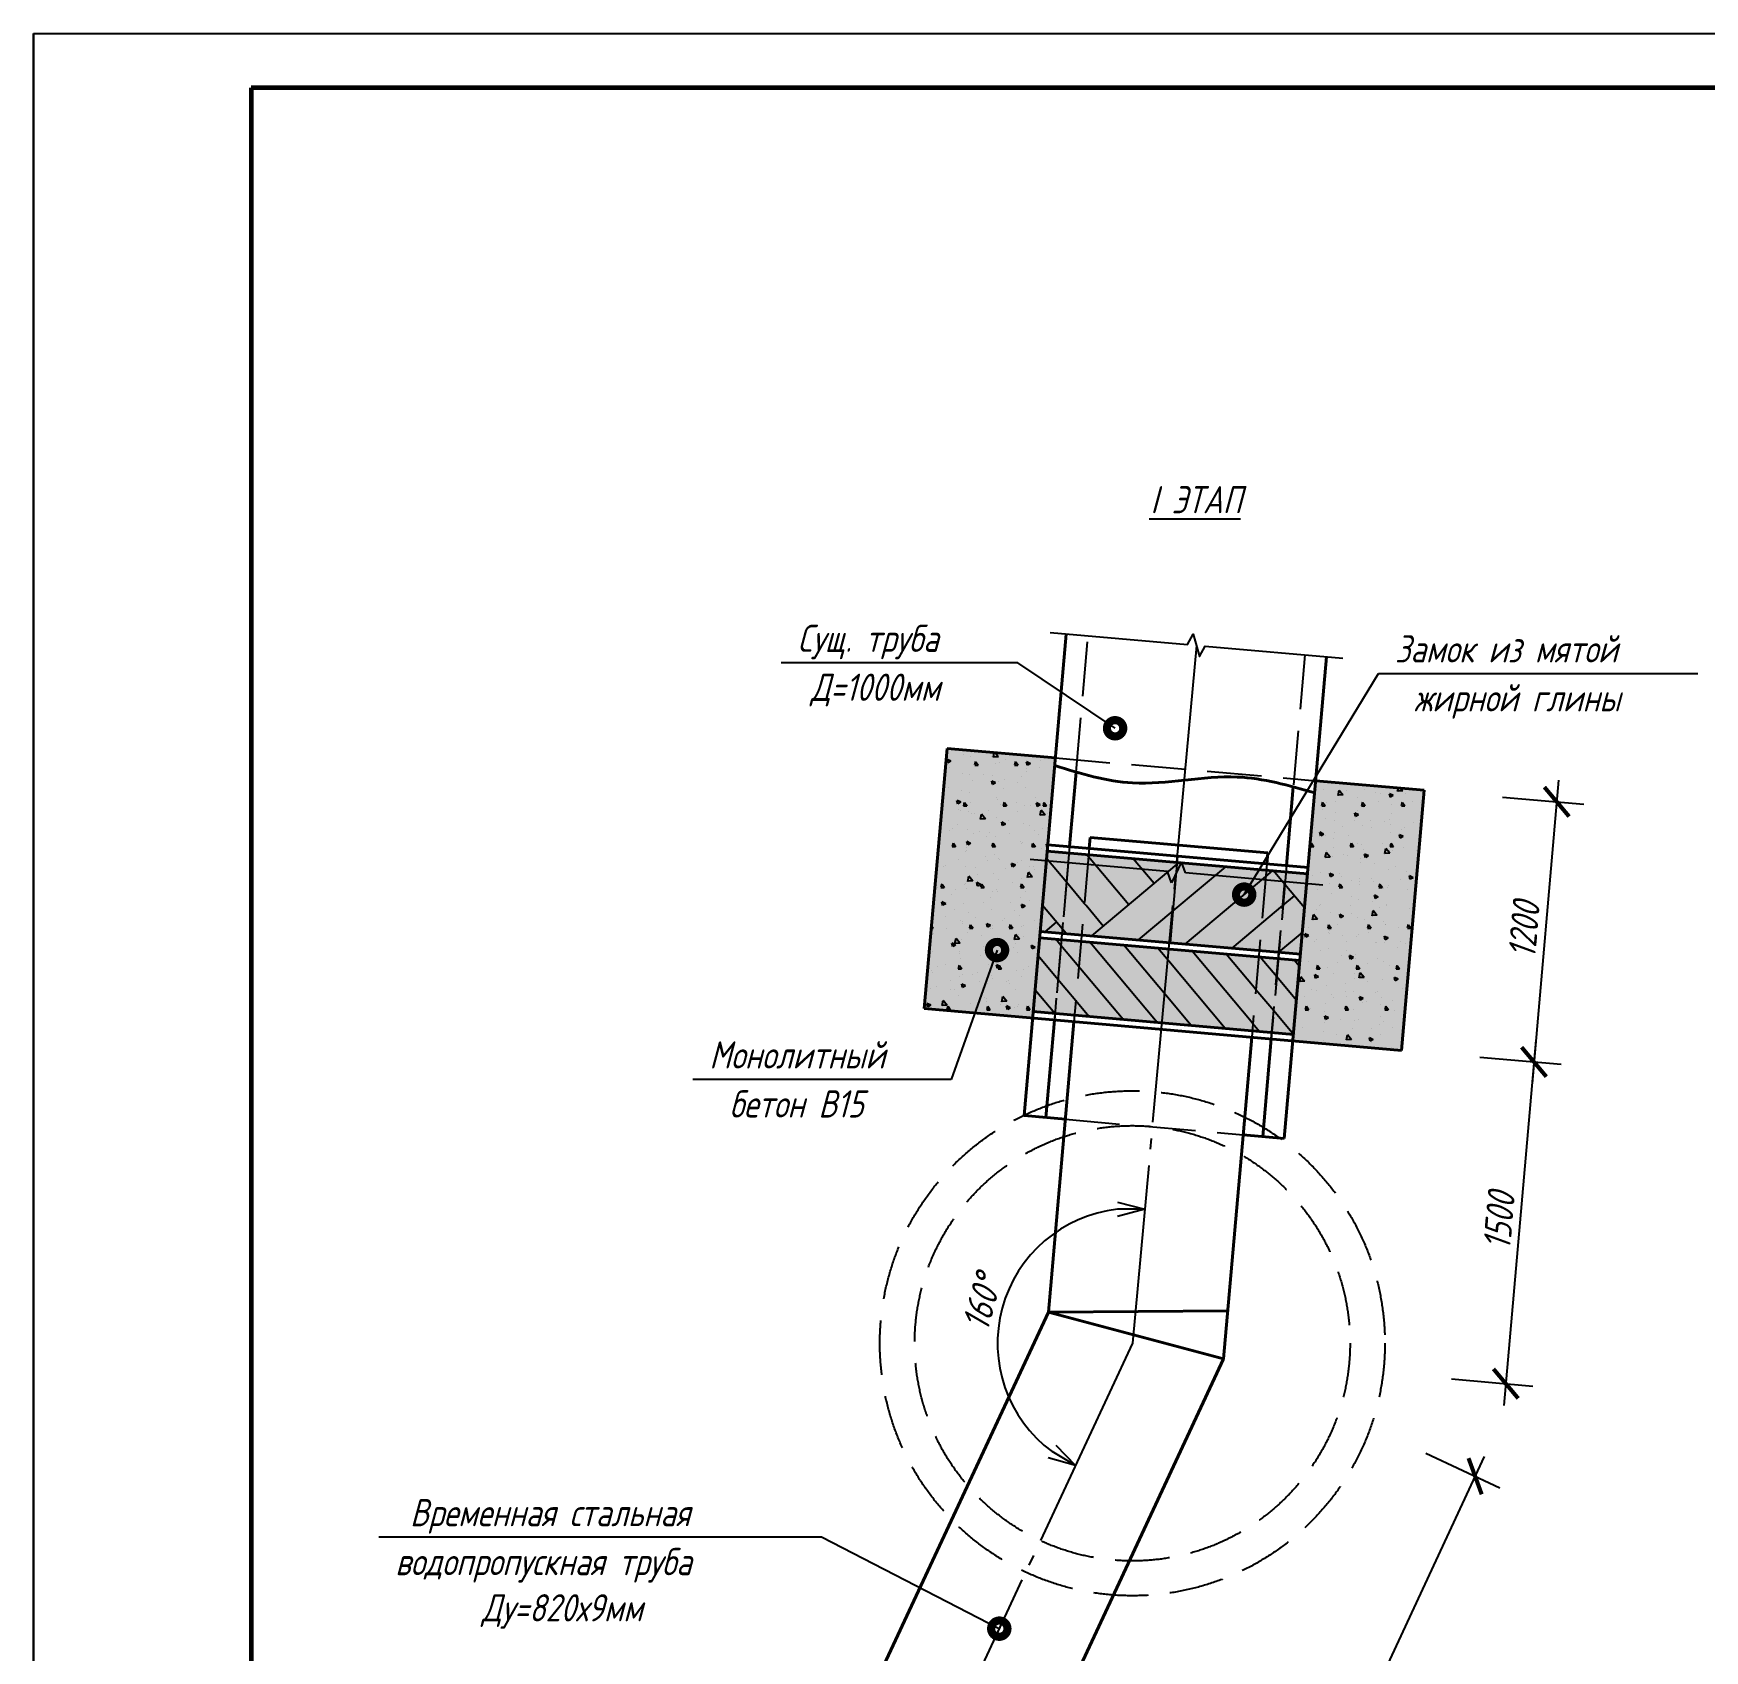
# Model space of a CAD drawing. Header units: millimetres. Extents: x 241890 to 271590, y -129581 to -108581.
# Drawn here: x 241890 to 249568, y -116011 to -108581 of the extents above; entities that cross this region are included whole.
import ezdxf

# ---------------------------------------------------------------- set-up
doc = ezdxf.new("R2010")
doc.units = ezdxf.units.MM
doc.linetypes.add('GOST2.303 4', pattern=[7, 5, -2, 0])
doc.linetypes.add('GOST2.303 5', pattern=[24, 20, -1.5, 1, -1.5])
doc.layers.get('0').update_dxf_attribs({"lineweight": 40})
for name, color, linetype in [('Заливка', 5, 'Continuous'), ('Линии', 7, 'Continuous'), ('Надписи', 7, 'Continuous'), ('СПДС_Надписи', 7, 'Continuous'), ('Штриховка', 7, 'Continuous')]:
    doc.layers.add(name, color=color, linetype=linetype)
doc.styles.add('GOST 2.304', font='CS_Gost2304.shx', dxfattribs={"oblique": 15})

# ---------------------------------------------------------------- blocks, each defined once
blk = doc.blocks.new('_Open30')
at = {"color": 0, "linetype": 'ByBlock', "lineweight": -2}
for p, q in [((-1, 0.268), (0, 0)), ((0, 0), (-1, -0.268)), ((0, 0), (-1, 0))]:
    blk.add_line(p, q, dxfattribs=at)
blk = doc.blocks.new('_ArchTick')
at = {"color": 0, "linetype": 'ByBlock', "const_width": 0.15}
blk.add_lwpolyline([(-0.5, -0.5), (0.5, 0.5)], dxfattribs=at)

msp = doc.modelspace()

# ---------------------------------------------------------------- hatches: boundary and pattern name
at = {"layer": 'Заливка', "ltscale": 50}
h = msp.add_hatch(color=254, dxfattribs=at)
h.paths.add_polyline_path([(245983.1, -113061.7), (246087.7, -111866.3), (246585.8, -111909.8), (246481.2, -113105.3)])
h.paths.add_polyline_path([(247676.6, -113209.9), (247781.2, -112014.4), (248279.3, -112058), (248174.7, -113253.4)])
h = msp.add_hatch(color=26, dxfattribs=at)
h.paths.add_polyline_path([(246483.8, -113075.4), (246513.5, -112736.7), (246613.1, -112745.4), (246583.4, -113084.1)])
h.paths.add_polyline_path([(246583.4, -113084.1), (246613.1, -112745.4), (246702.7, -112753.2), (246673.1, -113091.9)])
h.paths.add_polyline_path([(246673.1, -113091.9), (246702.7, -112753.2), (246711.7, -112754), (246682.1, -113092.7)])
h.paths.add_polyline_path([(246682.1, -113092.7), (246711.7, -112754), (247111.2, -112789), (247081.5, -113127.7)])
h.paths.add_polyline_path([(247081.5, -113127.7), (247111.2, -112789), (247510.6, -112823.9), (247481, -113162.6)])
h.paths.add_polyline_path([(247481, -113162.6), (247510.6, -112823.9), (247519.6, -112824.7), (247490, -113163.4)])
h.paths.add_polyline_path([(247490, -113163.4), (247519.6, -112824.7), (247609.3, -112832.5), (247579.6, -113171.3)])
h.paths.add_polyline_path([(247579.6, -113171.3), (247609.3, -112832.5), (247708.9, -112841.3), (247679.3, -113180)])
at = {"layer": 'Линии', "ltscale": 50}
h = msp.add_hatch(color=41, dxfattribs=at)
h.paths.add_polyline_path([(246548.3, -112338.2), (246516.1, -112706.8), (246615.7, -112715.5), (246647.9, -112346.9)])
h.paths.add_polyline_path([(246647.9, -112346.9), (246615.7, -112715.5), (246705.3, -112723.3), (246737.6, -112354.8)])
h.paths.add_polyline_path([(246737.6, -112354.8), (246705.3, -112723.3), (246714.3, -112724.1), (246746.6, -112355.5)])
h.paths.add_polyline_path([(246746.6, -112355.5), (246714.3, -112724.1), (247113.8, -112759.1), (247146, -112390.5)])
h.paths.add_polyline_path([(247146, -112390.5), (247113.8, -112759.1), (247513.3, -112794), (247545.5, -112425.4)])
h.paths.add_polyline_path([(247545.5, -112425.4), (247513.3, -112794), (247522.2, -112794.8), (247554.5, -112426.2)])
h.paths.add_polyline_path([(247554.5, -112426.2), (247522.2, -112794.8), (247611.9, -112802.7), (247644.1, -112434.1)])
h.paths.add_polyline_path([(247644.1, -112434.1), (247611.9, -112802.7), (247711.5, -112811.4), (247743.8, -112442.8)])

# ---------------------------------------------------------------- linework, layer by layer
at = {"ltscale": 50}
for p, q in [((246442, -113553.5), (246635.6, -111340.6)), ((247637.1, -113658), (247831, -111445.2)), ((246087.7, -111866.3), (245983.1, -113061.7)), ((246650.6, -112317), (246680.5, -111974.7)), ((247678.4, -112042.7), (247646.7, -112404.2)), ((246744.6, -112275.1), (246740.2, -112324.9)), ((247561.4, -112346.5), (247557.1, -112396.3)), ((245983.1, -113061.7), (248174.7, -113253.4)), ((246541.6, -113562.2), (246580.8, -113114)), ((246670.5, -113121.8), (246553.8, -114455.9)), ((247487.4, -113193.3), (247358, -114671.4)), ((247577, -113201.1), (247537.8, -113649.3)), ((246446.3, -113503.7), (246446.3, -113503.7)), ((246631.3, -113570), (246441.7, -113553.4)), ((246441.7, -113553.4), (246441.7, -113553.4)), ((246631.3, -113570), (246441.7, -113553.4)), ((246441.7, -113553.4), (246441.7, -113553.4)), ((246508.5, -113565.2), (246508.5, -113565.2)), ((246509.5, -113553.4), (246509.5, -113553.4)), ((247641.8, -113608.3), (247641.8, -113608.3)), ((247637.1, -113658), (247448.2, -113641.5)), ((247637.1, -113658), (247448.2, -113641.5)), ((247637.1, -113658), (247637.1, -113658)), ((247637.1, -113658), (247637.1, -113658)), ((245192.8, -117374.5), (246553.8, -114455.9)), ((246553.8, -114455.9), (247377.3, -114450.9)), ((246553.8, -114455.9), (247358, -114671.4)), ((245936, -117721), (247358, -114671.4))]:
    msp.add_line(p, q, dxfattribs=at)
for p, q in [((246087.7, -111866.3), (245983.1, -113061.7)), ((246087.7, -111866.3), (246585.8, -111909.8)), ((247781.2, -112014.4), (248279.3, -112058)), ((248279.3, -112058), (248174.7, -113253.4))]:
    msp.add_line(p, q)
at = {"ltscale": 40}
for p, q in [((246550.9, -112308.3), (247746.4, -112412.9)), ((246744.6, -112275.1), (247561.4, -112346.5)), ((246548.3, -112338.2), (247743.8, -112442.8)), ((246513.5, -112736.7), (247708.9, -112841.3)), ((246516.1, -112706.8), (247711.5, -112811.4)), ((246483.8, -113075.4), (247679.3, -113180))]:
    msp.add_line(p, q, dxfattribs=at)
at = {"ltscale": 50}
msp.add_spline([(246583, -111945.3), (246940.1, -112024.8), (247420.8, -111997.5), (247776.7, -112070.2)], degree=3, dxfattribs=at)
at = {"layer": 'Линии', "linetype": 'GOST2.303 4', "ltscale": 50}
for p, q in [((246680.5, -111974.7), (246735.2, -111349.3)), ((247731.4, -111436.4), (247678.4, -112042.7)), ((246585.8, -111909.8), (247781.2, -112014.4)), ((246650.6, -112317), (246580.8, -113114)), ((246476.7, -113153.4), (246544.1, -112382.5)), ((246476.7, -113153.4), (246544.1, -112382.5)), ((246643.8, -112391.3), (246541.3, -113562.1)), ((246643.8, -112391.3), (246541.3, -113562.1)), ((246740.2, -112324.9), (246670.5, -113121.8)), ((247557.1, -112396.3), (247487.4, -113193.3)), ((247646.7, -112404.2), (247577, -113201.1)), ((247537.5, -113649.3), (247640, -112478.4)), ((247537.5, -113649.3), (247640, -112478.4)), ((247672.1, -113258), (247739.6, -112487.1)), ((247672.1, -113258), (247739.6, -112487.1)), ((246476.7, -113153.4), (246441.7, -113553.4)), ((246476.7, -113153.4), (246441.7, -113553.4)), ((246476.6, -113154.2), (246467.9, -113253.4)), ((246476.6, -113154.2), (246467.9, -113253.4)), ((247637.1, -113658), (247672.1, -113258)), ((247637.1, -113658), (247672.1, -113258)), ((246631.3, -113570), (247448.2, -113641.5)), ((247637.1, -113658), (247646.3, -113553.4))]:
    msp.add_line(p, q, dxfattribs=at)
at = {"layer": 'Линии', "linetype": 'GOST2.303 5', "ltscale": 50}
for p, q in [((247233.3, -111392.9), (246939, -114599.4)), ((246939, -114599.4), (244726.7, -119344.6))]:
    msp.add_line(p, q, dxfattribs=at)
at = {"layer": 'Линии', "ltscale": 50}
for p, q in [((247101, -112431.3), (246469.4, -112376)), ((247101, -112431.3), (246469.4, -112376)), ((247113.8, -112759.1), (247148.6, -112360.6)), ((247165.1, -112386.7), (247118.6, -112483)), ((247165.1, -112386.7), (247118.6, -112483)), ((247182.7, -112438.4), (247165.1, -112386.7)), ((247182.7, -112438.4), (247165.1, -112386.7)), ((247118.6, -112483), (247101, -112431.3)), ((247118.6, -112483), (247101, -112431.3)), ((247814.3, -112493.7), (247182.7, -112438.4)), ((247814.3, -112493.7), (247182.7, -112438.4))]:
    msp.add_line(p, q, dxfattribs=at)
at = {"layer": 'Линии', "linetype": 'Continuous', "ltscale": 50}
for p, q in [((246636.2, -112481.2), (246545.3, -112372.8)), ((246736.8, -112364), (246728.4, -112354)), ((246745, -112373.7), (246736.8, -112364)), ((246922.4, -112585.1), (246745, -112373.7)), ((247039.1, -112487.2), (246943.1, -112372.7)), ((247145.4, -112398), (247153.6, -112391.2)), ((246752.7, -112727.5), (247145.4, -112398)), ((247126.6, -112612.7), (247368.3, -112409.9)), ((247182.1, -112765.1), (247542.2, -112462.9)), ((247542.2, -112462.9), (247552, -112454.7)), ((247552, -112454.7), (247583, -112428.7)), ((247639.2, -112491), (247587.2, -112429.1)), ((246718, -112578.7), (246636.2, -112481.2)), ((247630.7, -112587.6), (247683.2, -112543.5)), ((247730.1, -112599.3), (247639.2, -112491)), ((246617.4, -112695.9), (246526.5, -112587.6)), ((246726.2, -112588.4), (246718, -112578.7)), ((246805.6, -112683.1), (246726.2, -112588.4)), ((246967.4, -112746.3), (247126.6, -112612.7)), ((247533.2, -112669.4), (247630.7, -112587.6)), ((246538, -112708.7), (246590.9, -112664.3)), ((246635.3, -112717.2), (246617.4, -112695.9)), ((247396.9, -112783.8), (247523.4, -112677.6)), ((247523.4, -112677.6), (247533.2, -112669.4)), ((247611.9, -112802.3), (247720.2, -112711.4)), ((247611.6, -112802.6), (247611.9, -112802.3))]:
    msp.add_line(p, q, dxfattribs=at)
at = {"layer": 'Линии', "ltscale": 50}
msp.add_lwpolyline([(246560.9, -111334), (247192.5, -111389.3), (247218.7, -111341.4), (247247.9, -111444.3), (247274.2, -111396.4), (247905.7, -111451.7)], dxfattribs=at)
at = {"layer": 'Линии', "linetype": 'GOST2.303 4', "ltscale": 50}
for radius in [1160, 1000]:
    msp.add_circle((246939, -114599.4), radius, dxfattribs=at)
at = {"layer": 'Надписи'}
for p, q in [((241890.4, -108580.7), (271590.4, -108580.7)), ((241890.4, -129580.7), (241890.4, -108580.7)), ((241890.4, -108580.7), (241890.4, -129580.7))]:
    msp.add_line(p, q, dxfattribs=at)
at = {"layer": 'Надписи', "lineweight": 60}
for p, q in [((271340.4, -108830.7), (242890.4, -108830.7)), ((242890.4, -108830.7), (242890.4, -129330.7))]:
    msp.add_line(p, q, dxfattribs=at)
at = {"layer": 'Надписи', "ltscale": 50}
for p, q in [((246412.3, -111472.5), (245325.7, -111472.5)), ((246859.6, -111773.5), (246412.3, -111472.5)), ((247452.6, -112537.8), (248070, -111521.2)), ((248070, -111521.2), (249537, -111521.2)), ((246317.3, -112792.6), (246106.3, -113387)), ((246106.3, -113387), (244920.5, -113387)), ((245511.1, -115490), (243477.6, -115490)), ((246327.7, -115910.7), (245511.1, -115490))]:
    msp.add_line(p, q, dxfattribs=at)
at = {"layer": 'Надписи', "ltscale": 50, "const_width": 75}
for points in [[(246878.4, -111773.5, 1), (246840.9, -111773.5, 1)], [(247471.4, -112537.8, 1), (247433.9, -112537.8, 1)], [(246336.1, -112792.6, 1), (246298.6, -112792.6, 1)], [(246346.4, -115910.7, 1), (246308.9, -115910.7, 1)]]:
    msp.add_lwpolyline(points, format="xyb", close=True, dxfattribs=at)
at = {"layer": 'СПДС_Надписи', "ltscale": 50}
for p, q in [((248897.4, -112011.7), (248775.3, -113406.4)), ((248639.6, -112089.5), (249013.2, -112122.2)), ((248792.8, -113207.1), (248646, -114884.5)), ((248535, -113285), (248908.6, -113317.6)), ((248535, -113285), (248908.6, -113317.6)), ((248405.7, -114763.1), (248779.3, -114795.8)), ((248555.8, -115119.6), (247049.3, -118350.5)), ((248287, -115104.6), (248626.9, -115263.1))]:
    msp.add_line(p, q, dxfattribs=at)
msp.add_arc((246939, -114599.4), 619.5, 96.33635, 233.42345, dxfattribs=at)
at = {"layer": 'Штриховка', "linetype": 'Continuous', "ltscale": 50}
for p, q in [((246091.6, -111931.9), (246087.8, -111916.2)), ((246105, -111924.6), (246087.9, -111916.3)), ((246104.8, -111924.4), (246091.5, -111931.8)), ((246162.7, -111895.5), (246162.7, -111895.5)), ((246197, -111901.1), (246197, -111901.1)), ((246197.1, -111882), (246197.1, -111882)), ((246199.8, -111884.7), (246199.8, -111884.7)), ((246216, -111942), (246220.3, -111926.4)), ((246231, -111944.7), (246220.1, -111929.1)), ((246291.8, -111903), (246291.8, -111903)), ((246300.4, -111906.2), (246304.8, -111885.2)), ((246323.6, -111904), (246300.8, -111905.5)), ((246323.1, -111905), (246307.4, -111885.5)), ((246308.1, -111933.7), (246308.1, -111933.7)), ((246326.8, -111931.5), (246326.8, -111931.5)), ((246335.4, -111890.8), (246335.4, -111890.8)), ((246354.4, -111916.8), (246354.4, -111916.8)), ((246398.9, -111942), (246403.2, -111926.4)), ((246413.9, -111944.7), (246403, -111929.1)), ((246457, -111943.5), (246453.2, -111927.8)), ((246470.4, -111936.2), (246453.3, -111927.8)), ((246518.9, -111921.7), (246518.9, -111921.7)), ((246096.9, -111952.6), (246096.9, -111952.6)), ((246159.7, -111982.3), (246159.7, -111982.3)), ((246192.7, -111985.6), (246192.7, -111985.6)), ((246230.2, -111944.5), (246215, -111944.5)), ((246254.9, -111987.6), (246254.9, -111987.6)), ((246295.2, -111988.4), (246295.2, -111988.4)), ((246349.6, -112008.6), (246349.6, -112008.6)), ((246413.1, -111944.5), (246397.9, -111944.5)), ((246430.8, -111994.5), (246430.8, -111994.5)), ((246453.2, -111958.9), (246453.2, -111958.9)), ((246453.4, -111972), (246453.4, -111972)), ((246470.3, -111935.9), (246456.9, -111943.3)), ((246512.4, -111951.9), (246512.4, -111951.9)), ((246566.4, -112000.6), (246566.4, -112000.6)), ((246582.8, -111944.5), (246580.8, -111944.5)), ((246581.7, -111942), (246583.6, -111935.5)), ((246092.1, -112044.3), (246092.1, -112044.3)), ((246154.8, -112058.2), (246154.8, -112058.2)), ((246188.5, -112070.1), (246188.5, -112070.1)), ((246203.7, -112013.8), (246203.7, -112013.8)), ((246297.1, -112032.2), (246293.3, -112016.4)), ((246310.4, -112024.8), (246293.3, -112016.5)), ((246310.3, -112024.6), (246297, -112032)), ((246322.5, -112016), (246322.5, -112016)), ((246349.1, -112052.1), (246349.1, -112052.1)), ((246412.2, -112022.5), (246412.2, -112022.5)), ((246448.9, -112043.4), (246448.9, -112043.4)), ((246570.2, -112057.5), (246570.2, -112057.5)), ((247786.5, -112055.6), (247786.5, -112055.6)), ((247815.3, -112055.1), (247815.3, -112055.1)), ((247877.7, -112026.2), (247877.7, -112026.2)), ((247883.9, -112082.1), (247888.8, -112058.3)), ((247907.1, -112079.9), (247884.2, -112081.4)), ((247906.6, -112080.9), (247888.7, -112058.7)), ((247922.1, -112061.7), (247922.1, -112061.7)), ((247934.2, -112033.9), (247934.2, -112033.9)), ((248004.1, -112053.5), (248004.1, -112053.5)), ((248057.7, -112067.8), (248057.7, -112067.8)), ((248079.6, -112072.1), (248079.6, -112072.1)), ((248137.5, -112082.6), (248120.4, -112074.2)), ((248124.1, -112089.9), (248120.4, -112074.2)), ((248137.4, -112082.3), (248124, -112089.7)), ((248132.5, -112082.7), (248132.5, -112082.7)), ((248157.6, -112063.9), (248161, -112047.6)), ((248180.8, -112061.6), (248158, -112063.1)), ((248180.3, -112062.7), (248168.8, -112048.3)), ((248193.3, -112073.9), (248193.3, -112073.9)), ((248230.7, -112054.4), (248230.7, -112054.4)), ((246137.1, -112120.8), (246133.3, -112105.1)), ((246150.5, -112113.5), (246133.4, -112105.1)), ((246150.4, -112113.2), (246137, -112120.6)), ((246141.3, -112145.2), (246141.3, -112145.2)), ((246150, -112149.9), (246150, -112149.9)), ((246178.5, -112131.8), (246163.2, -112131.8)), ((246164.2, -112129.3), (246168.5, -112113.7)), ((246179.3, -112131.9), (246168.4, -112116.3)), ((246184.2, -112154.6), (246184.2, -112154.6)), ((246197.6, -112115.9), (246197.6, -112115.9)), ((246212.6, -112163.8), (246212.6, -112163.8)), ((246276.9, -112151.3), (246276.9, -112151.3)), ((246312.7, -112093.2), (246312.7, -112093.2)), ((246318.2, -112100.5), (246318.2, -112100.5)), ((246333.2, -112122), (246333.2, -112122)), ((246361.4, -112131.8), (246346.1, -112131.8)), ((246347.1, -112129.3), (246351.4, -112113.7)), ((246362.2, -112131.9), (246351.2, -112116.3)), ((246407.4, -112114.2), (246407.4, -112114.2)), ((246412.4, -112157.4), (246412.4, -112157.4)), ((246444.6, -112127.9), (246444.6, -112127.9)), ((246468.8, -112128.1), (246468.8, -112128.1)), ((246470.1, -112128.1), (246470.1, -112128.1)), ((246494.4, -112090.3), (246494.4, -112090.3)), ((246502.5, -112132.4), (246498.7, -112116.6)), ((246515.9, -112125), (246498.8, -112116.7)), ((246515.8, -112124.8), (246502.4, -112132.2)), ((246515.4, -112173.4), (246520.3, -112149.6)), ((246538, -112172.2), (246520.1, -112149.9)), ((246544.2, -112131.8), (246529, -112131.8)), ((246530, -112129.3), (246534.3, -112113.7)), ((246545, -112131.9), (246534.1, -112116.3)), ((246548, -112163.5), (246548, -112163.5)), ((247824.4, -112131.8), (247809.2, -112131.8)), ((247810.1, -112129.3), (247814.5, -112113.6)), ((247810.5, -112146.8), (247810.5, -112146.8)), ((247825.2, -112131.9), (247814.3, -112116.3)), ((247829.8, -112114), (247829.8, -112114)), ((247873.1, -112160.7), (247873.1, -112160.7)), ((247873.4, -112110.7), (247873.4, -112110.7)), ((247964.2, -112178.6), (247960.4, -112162.8)), ((247977.6, -112171.2), (247960.4, -112162.9)), ((247973.2, -112090.1), (247973.2, -112090.1)), ((247975.2, -112152.2), (247975.2, -112152.2)), ((248007.3, -112131.8), (247992, -112131.8)), ((247993, -112129.3), (247997.3, -112113.6)), ((248008.1, -112131.9), (247997.2, -112116.3)), ((247999.8, -112138), (247999.8, -112138)), ((248067.9, -112111.1), (248067.9, -112111.1)), ((248130.6, -112125), (248130.6, -112125)), ((248190.2, -112131.8), (248174.9, -112131.8)), ((248175.9, -112129.3), (248180.2, -112113.6)), ((248191, -112131.9), (248180, -112116.3)), ((248224.9, -112110.4), (248224.9, -112110.4)), ((248262.2, -112113.2), (248262.2, -112113.2)), ((246113.1, -112234.5), (246113.1, -112234.5)), ((246135.5, -112216), (246135.5, -112216)), ((246179.9, -112239.1), (246179.9, -112239.1)), ((246201, -112165.7), (246201, -112165.7)), ((246241.7, -112191.6), (246246.6, -112167.9)), ((246264.8, -112189.4), (246242, -112190.9)), ((246264.3, -112190.5), (246246.4, -112168.2)), ((246313.9, -112185), (246313.9, -112185)), ((246356, -112213.7), (246338.8, -112205.3)), ((246342.6, -112221), (246338.8, -112205.3)), ((246355.8, -112213.5), (246342.5, -112220.8)), ((246346.3, -112204), (246346.3, -112204)), ((246370.6, -112198.8), (246370.6, -112198.8)), ((246440.3, -112212.4), (246440.3, -112212.4)), ((246465.3, -112219.8), (246465.3, -112219.8)), ((246491.6, -112242.2), (246491.6, -112242.2)), ((246538.5, -112171.2), (246515.7, -112172.7)), ((246527.9, -112233.7), (246527.9, -112233.7)), ((247768.2, -112218.5), (247768.2, -112218.5)), ((247773.6, -112231.5), (247773.6, -112231.5)), ((247824.5, -112189.2), (247824.5, -112189.2)), ((247869.1, -112195.2), (247869.1, -112195.2)), ((247903.8, -112224.6), (247903.8, -112224.6)), ((247960.1, -112195.3), (247960.1, -112195.3)), ((247977.4, -112171), (247964.1, -112178.4)), ((247995.5, -112222.5), (247995.5, -112222.5)), ((248031.1, -112195.7), (248031.1, -112195.7)), ((248039.3, -112230.8), (248039.3, -112230.8)), ((248095.7, -112201.4), (248095.7, -112201.4)), ((248120.5, -112190.5), (248120.5, -112190.5)), ((248125.8, -112216.7), (248125.8, -112216.7)), ((248128.2, -112167.2), (248128.2, -112167.2)), ((248174.9, -112236.9), (248174.9, -112236.9)), ((248188.4, -112230.6), (248188.4, -112230.6)), ((248231.2, -112207.5), (248231.2, -112207.5)), ((248257.9, -112197.7), (248257.9, -112197.7)), ((246101.1, -112242.8), (246101.1, -112242.8)), ((246112.5, -112316.5), (246116.8, -112300.9)), ((246127.5, -112319.2), (246116.6, -112303.6)), ((246182.6, -112309.7), (246178.8, -112293.9)), ((246196, -112302.4), (246178.9, -112294)), ((246195.9, -112302.1), (246182.5, -112309.5)), ((246207.8, -112255.5), (246207.8, -112255.5)), ((246236.7, -112248.9), (246236.7, -112248.9)), ((246270.4, -112269.4), (246270.4, -112269.4)), ((246280.8, -112254.2), (246280.8, -112254.2)), ((246295.3, -112316.5), (246299.7, -112300.9)), ((246310.4, -112319.2), (246299.5, -112303.6)), ((246309.6, -112269.5), (246309.6, -112269.5)), ((246372.3, -112255), (246372.3, -112255)), ((246426.2, -112292.4), (246426.2, -112292.4)), ((246428.4, -112304.4), (246428.4, -112304.4)), ((246436, -112296.9), (246436, -112296.9)), ((246478.2, -112316.5), (246482.5, -112300.9)), ((246493.3, -112319.2), (246482.4, -112303.6)), ((246507.9, -112261.1), (246507.9, -112261.1)), ((246548.1, -112321.2), (246544.3, -112305.5)), ((246550.9, -112308.8), (246544.3, -112305.6)), ((247758.4, -112316.5), (247762.7, -112300.9)), ((247761.6, -112316.1), (247761.6, -112316.1)), ((247773.4, -112319.2), (247762.5, -112303.6)), ((247817.6, -112259.9), (247800.5, -112251.5)), ((247804.2, -112267.2), (247800.5, -112251.5)), ((247817.5, -112259.7), (247804.1, -112267)), ((247827.1, -112265.9), (247827.1, -112265.9)), ((247864.8, -112279.7), (247864.8, -112279.7)), ((247868.3, -112252.5), (247868.3, -112252.5)), ((247930.9, -112266.3), (247930.9, -112266.3)), ((247941.3, -112316.5), (247945.6, -112300.9)), ((247956.3, -112319.2), (247945.4, -112303.6)), ((247972.4, -112304.1), (247972.4, -112304.1)), ((247991.2, -112307), (247991.2, -112307)), ((248088.9, -112301.4), (248088.9, -112301.4)), ((248123.9, -112251.7), (248123.9, -112251.7)), ((248124.1, -112316.5), (248128.5, -112300.9)), ((248139.2, -112319.2), (248128.3, -112303.6)), ((248169.7, -112278.8), (248165.9, -112263)), ((248183, -112271.4), (248165.9, -112263.1)), ((248182.9, -112271.2), (248169.6, -112278.6)), ((248253.7, -112282.2), (248253.7, -112282.2)), ((246042.9, -112378.9), (246042.9, -112378.9)), ((246126.7, -112319), (246111.5, -112319)), ((246139.1, -112376.4), (246139.1, -112376.4)), ((246170.9, -112340.2), (246170.9, -112340.2)), ((246175.6, -112323.6), (246175.6, -112323.6)), ((246176.4, -112334.3), (246176.4, -112334.3)), ((246265.6, -112361.2), (246265.6, -112361.2)), ((246274.7, -112382.5), (246274.7, -112382.5)), ((246309.6, -112319), (246294.4, -112319)), ((246305.3, -112354), (246305.3, -112354)), ((246321.8, -112372.5), (246321.8, -112372.5)), ((246328.3, -112375.1), (246328.3, -112375.1)), ((246401.5, -112402.6), (246384.3, -112394.2)), ((246388.1, -112409.9), (246384.3, -112394.2)), ((246410.2, -112388.6), (246410.2, -112388.6)), ((246431.7, -112381.4), (246431.7, -112381.4)), ((246492.5, -112319), (246477.2, -112319)), ((246523.1, -112325.4), (246523.1, -112325.4)), ((246549.9, -112320), (246548, -112321.1)), ((247772.6, -112319), (247757.4, -112319)), ((247825.2, -112367.5), (247830.1, -112343.8)), ((247848.3, -112365.3), (247825.5, -112366.8)), ((247847.8, -112366.4), (247829.9, -112344.1)), ((247831.4, -112337.1), (247831.4, -112337.1)), ((247860.6, -112364.2), (247860.6, -112364.2)), ((247863.6, -112322.2), (247863.6, -112322.2)), ((247906.9, -112354.4), (247906.9, -112354.4)), ((247926.1, -112358.1), (247926.1, -112358.1)), ((247955.5, -112319), (247940.3, -112319)), ((247986.9, -112391.5), (247986.9, -112391.5)), ((247988.8, -112372), (247988.8, -112372)), ((247999.2, -112328.3), (247999.2, -112328.3)), ((248009.7, -112367.4), (248005.9, -112351.7)), ((248023.1, -112360.1), (248006, -112351.8)), ((248022.9, -112359.9), (248009.6, -112367.3)), ((248052.3, -112392.6), (248052.3, -112392.6)), ((248098.9, -112349.3), (248103.8, -112325.5)), ((248122, -112347.1), (248099.2, -112348.6)), ((248121.5, -112348.1), (248103.6, -112325.8)), ((248117.8, -112342.4), (248117.8, -112342.4)), ((248119.6, -112336.2), (248119.6, -112336.2)), ((248138.4, -112319), (248123.2, -112319)), ((248134.7, -112334.5), (248134.7, -112334.5)), ((248183.6, -112322.4), (248183.6, -112322.4)), ((248246.2, -112336.2), (248246.2, -112336.2)), ((248249.4, -112366.7), (248249.4, -112366.7)), ((246038.6, -112463.4), (246038.6, -112463.4)), ((246070.8, -112410.8), (246070.8, -112410.8)), ((246082.8, -112405.7), (246082.8, -112405.7)), ((246171.3, -112408.1), (246171.3, -112408.1)), ((246182.9, -112477.1), (246187.8, -112453.3)), ((246205.6, -112475.9), (246187.6, -112453.6)), ((246218.3, -112411.8), (246218.3, -112411.8)), ((246228.8, -112445.8), (246228.8, -112445.8)), ((246301, -112438.5), (246301, -112438.5)), ((246323.5, -112466.8), (246323.5, -112466.8)), ((246353.9, -112417.9), (246353.9, -112417.9)), ((246401.3, -112402.3), (246388, -112409.7)), ((246427.4, -112465.9), (246427.4, -112465.9)), ((246456.6, -112458.8), (246461.5, -112435)), ((246479.7, -112456.6), (246456.9, -112458.1)), ((246479.3, -112457.6), (246461.4, -112435.4)), ((246467.1, -112410.8), (246467.1, -112410.8)), ((246486.2, -112410.1), (246486.2, -112410.1)), ((246489.5, -112424.1), (246489.5, -112424.1)), ((247766, -112449.7), (247766, -112449.7)), ((247802.6, -112434.5), (247802.6, -112434.5)), ((247863.1, -112448.8), (247846, -112440.4)), ((247849.8, -112456.1), (247846, -112440.4)), ((247863, -112448.5), (247849.7, -112455.9)), ((247856.3, -112448.7), (247856.3, -112448.7)), ((247889.2, -112442.7), (247889.2, -112442.7)), ((247901.6, -112455.8), (247901.6, -112455.8)), ((247984, -112463.7), (247984, -112463.7)), ((248037.1, -112462), (248037.1, -112462)), ((248115.3, -112420.7), (248115.3, -112420.7)), ((248146.7, -112407), (248146.7, -112407)), ((248172.7, -112468.1), (248172.7, -112468.1)), ((248197.6, -112430.8), (248197.6, -112430.8)), ((248215.2, -112467.6), (248211.4, -112451.9)), ((248228.5, -112460.3), (248211.4, -112452)), ((248228.4, -112460.1), (248215.1, -112467.5)), ((248241.4, -112428), (248241.4, -112428)), ((246034.3, -112547.9), (246034.3, -112547.9)), ((246042.6, -112503.3), (246042.6, -112503.3)), ((246075, -112506.3), (246059.7, -112506.3)), ((246060.7, -112503.8), (246065, -112488.2)), ((246075.8, -112506.4), (246064.8, -112490.8)), ((246066, -112502.5), (246066, -112502.5)), ((246108.2, -112536.4), (246108.2, -112536.4)), ((246128.6, -112516.4), (246128.6, -112516.4)), ((246167, -112492.6), (246167, -112492.6)), ((246173.7, -112486.2), (246173.7, -112486.2)), ((246178.2, -112509.4), (246178.2, -112509.4)), ((246206, -112474.9), (246183.2, -112476.4)), ((246228.2, -112498.6), (246224.4, -112482.8)), ((246241.5, -112491.2), (246224.4, -112482.9)), ((246241.4, -112491), (246228, -112498.4)), ((246257.8, -112506.3), (246242.6, -112506.3)), ((246243.6, -112503.8), (246247.9, -112488.2)), ((246258.6, -112506.4), (246247.7, -112490.8)), ((246296.8, -112523.1), (246296.8, -112523.1)), ((246313.8, -112515.5), (246313.8, -112515.5)), ((246319, -112524.4), (246319, -112524.4)), ((246386.1, -112480.7), (246386.1, -112480.7)), ((246440.7, -112506.3), (246425.5, -112506.3)), ((246426.5, -112503.8), (246430.8, -112488.2)), ((246441.5, -112506.4), (246430.6, -112490.8)), ((246449.3, -112521.6), (246449.3, -112521.6)), ((247789.1, -112513.3), (247789.1, -112513.3)), ((247845.2, -112485.2), (247845.2, -112485.2)), ((247852, -112533.2), (247852, -112533.2)), ((247903.8, -112506.3), (247888.5, -112506.3)), ((247889.5, -112503.8), (247893.8, -112488.2)), ((247904.6, -112506.4), (247893.6, -112490.8)), ((247947.1, -112548.3), (247947.1, -112548.3)), ((247947.9, -112472.7), (247947.9, -112472.7)), ((247980.8, -112491.3), (247980.8, -112491.3)), ((247982.7, -112476), (247982.7, -112476)), ((248046.6, -112477.6), (248046.6, -112477.6)), ((248055.2, -112556.3), (248051.4, -112540.6)), ((248068.6, -112549), (248051.5, -112540.6)), ((248068.5, -112548.7), (248055.1, -112556.1)), ((248086.6, -112506.3), (248071.4, -112506.3)), ((248072.4, -112503.8), (248076.7, -112488.2)), ((248087.4, -112506.4), (248076.5, -112490.8)), ((248093.3, -112510.9), (248093.3, -112510.9)), ((248111, -112505.2), (248111, -112505.2)), ((248116.4, -112497.4), (248116.4, -112497.4)), ((248204.6, -112512.6), (248204.6, -112512.6)), ((246029.1, -112587.1), (246029.1, -112587.1)), ((246081.6, -112579.9), (246064.4, -112571.5)), ((246068.2, -112587.2), (246064.4, -112571.5)), ((246081.4, -112579.7), (246068.1, -112587)), ((246123.8, -112608.1), (246123.8, -112608.1)), ((246162.7, -112577.1), (246162.7, -112577.1)), ((246186.5, -112622), (246186.5, -112622)), ((246253.5, -112574.7), (246253.5, -112574.7)), ((246286.6, -112551.4), (246286.6, -112551.4)), ((246292.5, -112607.6), (246292.5, -112607.6)), ((246381.3, -112572.4), (246381.3, -112572.4)), ((246398.9, -112612.9), (246398.9, -112612.9)), ((246423.1, -112550.4), (246423.1, -112550.4)), ((246433.6, -112598.8), (246429.8, -112583)), ((246447, -112591.4), (246429.9, -112583.1)), ((246446.8, -112591.2), (246433.5, -112598.6)), ((246443.9, -112586.3), (246443.9, -112586.3)), ((246464.4, -112562.7), (246464.4, -112562.7)), ((247784.3, -112605.1), (247784.3, -112605.1)), ((247799.8, -112586.4), (247799.8, -112586.4)), ((247805.1, -112582.8), (247805.1, -112582.8)), ((247847, -112618.9), (247847, -112618.9)), ((247847.7, -112617.7), (247847.7, -112617.7)), ((247940.6, -112588.9), (247940.6, -112588.9)), ((247945.1, -112624.6), (247945.1, -112624.6)), ((247978.4, -112560.6), (247978.4, -112560.6)), ((248040.1, -112634.7), (248045, -112610.9)), ((248041.8, -112569.3), (248041.8, -112569.3)), ((248062.8, -112633.5), (248044.9, -112611.3)), ((248076.2, -112595), (248076.2, -112595)), ((248104.4, -112583.2), (248104.4, -112583.2)), ((248106.7, -112589.7), (248106.7, -112589.7)), ((248211.8, -112601.1), (248211.8, -112601.1)), ((246023.2, -112693.6), (246015.3, -112693.6)), ((246024, -112693.7), (246016.3, -112682.7)), ((246024.2, -112666.2), (246024.2, -112666.2)), ((246030, -112632.4), (246030, -112632.4)), ((246080.6, -112636.9), (246080.6, -112636.9)), ((246086.9, -112692.8), (246086.9, -112692.8)), ((246149.1, -112654.8), (246149.1, -112654.8)), ((246158.4, -112661.6), (246158.4, -112661.6)), ((246159.8, -112672.4), (246159.8, -112672.4)), ((246206.1, -112693.6), (246190.8, -112693.6)), ((246191.8, -112691), (246196.1, -112675.4)), ((246206.9, -112693.7), (246196, -112678.1)), ((246216.1, -112643), (246216.1, -112643)), ((246273.7, -112687.4), (246269.9, -112671.7)), ((246287, -112680.1), (246269.9, -112671.8)), ((246286.9, -112679.9), (246273.6, -112687.3)), ((246288.2, -112692.1), (246288.2, -112692.1)), ((246294.5, -112693), (246294.5, -112693)), ((246295.4, -112678.5), (246295.4, -112678.5)), ((246344.4, -112657), (246344.4, -112657)), ((246351.7, -112649.1), (246351.7, -112649.1)), ((246389, -112693.6), (246373.7, -112693.6)), ((246374.7, -112691), (246379, -112675.4)), ((246389.8, -112693.7), (246378.8, -112678.1)), ((246418.9, -112634.9), (246418.9, -112634.9)), ((246431, -112684.6), (246431, -112684.6)), ((246439.1, -112678), (246439.1, -112678)), ((246487.3, -112655.3), (246487.3, -112655.3)), ((246501.8, -112691.9), (246501.8, -112691.9)), ((247734.3, -112636.6), (247734.3, -112636.6)), ((247747.4, -112689.7), (247747.4, -112689.7)), ((247766.4, -112653), (247771.3, -112629.2)), ((247789.5, -112650.7), (247766.7, -112652.3)), ((247789.1, -112651.8), (247771.1, -112629.5)), ((247852, -112693.6), (247836.8, -112693.6)), ((247837.8, -112691), (247842.1, -112675.4)), ((247852.8, -112693.7), (247841.9, -112678.1)), ((247843.4, -112702.2), (247843.4, -112702.2)), ((247879.7, -112674.8), (247879.7, -112674.8)), ((247895.3, -112645), (247891.5, -112629.2)), ((247908.6, -112637.6), (247891.5, -112629.3)), ((247908.5, -112637.4), (247895.2, -112644.8)), ((247974.1, -112645.1), (247974.1, -112645.1)), ((248004.9, -112654), (248004.9, -112654)), ((248034.9, -112693.6), (248019.6, -112693.6)), ((248020.6, -112691), (248024.9, -112675.4)), ((248035.7, -112693.7), (248024.8, -112678.1)), ((248063.2, -112632.5), (248040.4, -112634)), ((248090.5, -112662.8), (248090.5, -112662.8)), ((248099.6, -112675), (248099.6, -112675)), ((248102.4, -112674.2), (248102.4, -112674.2)), ((248162.3, -112688.8), (248162.3, -112688.8)), ((248217.8, -112693.6), (248202.5, -112693.6)), ((248203.5, -112691), (248207.8, -112675.4)), ((248218.6, -112693.7), (248207.6, -112678.1)), ((246025.8, -112716.9), (246025.8, -112716.9)), ((246113.7, -112776.1), (246109.9, -112760.4)), ((246127.1, -112768.8), (246110, -112760.4)), ((246126.9, -112768.5), (246113.6, -112775.9)), ((246119.7, -112770), (246119.7, -112770)), ((246124.1, -112762.5), (246129, -112738.7)), ((246147.2, -112760.3), (246124.4, -112761.8)), ((246146.8, -112761.3), (246128.9, -112739.1)), ((246154.1, -112746.1), (246154.1, -112746.1)), ((246181.7, -112713.8), (246181.7, -112713.8)), ((246244.3, -112727.6), (246244.3, -112727.6)), ((246255.2, -112776.1), (246255.2, -112776.1)), ((246283.9, -112776.6), (246283.9, -112776.6)), ((246397.8, -112744.3), (246402.7, -112720.5)), ((246420.9, -112742), (246398.1, -112743.5)), ((246402.3, -112762.7), (246402.3, -112762.7)), ((246420.5, -112743.1), (246402.6, -112720.8)), ((246414.6, -112719.4), (246414.6, -112719.4)), ((246439.8, -112731.3), (246439.8, -112731.3)), ((246479.1, -112787.6), (246475.3, -112771.9)), ((246492.5, -112780.3), (246475.4, -112772)), ((246610.8, -112771.6), (246586.9, -112743.1)), ((246692.6, -112869.1), (246610.8, -112771.6)), ((247052.5, -113125.1), (246743.5, -112756.8)), ((247092.7, -113000.1), (246900, -112770.5)), ((247735.3, -112733.6), (247731.5, -112717.9)), ((247748.7, -112726.3), (247731.6, -112718)), ((247748.6, -112726.1), (247735.2, -112733.5)), ((247775.3, -112754.9), (247775.3, -112754.9)), ((247786.7, -112745.7), (247786.7, -112745.7)), ((247842.2, -112710.7), (247842.2, -112710.7)), ((247843, -112716.4), (247843, -112716.4)), ((247904.8, -112724.6), (247904.8, -112724.6)), ((247922.3, -112751.8), (247922.3, -112751.8)), ((247969.8, -112729.6), (247969.8, -112729.6)), ((247978.6, -112722.5), (247978.6, -112722.5)), ((248025, -112713.1), (248025, -112713.1)), ((248057.9, -112757.9), (248057.9, -112757.9)), ((248062.8, -112759.6), (248062.8, -112759.6)), ((248100.7, -112745.2), (248096.9, -112729.4)), ((248114.1, -112737.9), (248097, -112729.5)), ((248098.1, -112758.7), (248098.1, -112758.7)), ((248114, -112737.6), (248100.6, -112745)), ((248114.2, -112728.6), (248114.2, -112728.6)), ((248170.4, -112751.3), (248170.4, -112751.3)), ((248193.4, -112764), (248193.4, -112764)), ((246021.5, -112801.4), (246021.5, -112801.4)), ((246144.8, -112798.4), (246144.8, -112798.4)), ((246146.4, -112806.7), (246146.4, -112806.7)), ((246149.8, -112830.6), (246149.8, -112830.6)), ((246239.5, -112819.4), (246239.5, -112819.4)), ((246291.7, -112844.9), (246291.7, -112844.9)), ((246302.1, -112833.3), (246302.1, -112833.3)), ((246390.8, -112782.2), (246390.8, -112782.2)), ((246410.3, -112803.9), (246410.3, -112803.9)), ((246492.4, -112780.1), (246479, -112787.5)), ((246497, -112783.7), (246497, -112783.7)), ((246597.1, -112928.1), (246506.2, -112819.8)), ((247106.4, -112843.6), (247056.6, -112784.2)), ((247365.6, -113152.5), (247106.4, -112843.6)), ((247484.6, -113121.4), (247213.1, -112797.9)), ((247498.3, -112964.9), (247369.7, -112811.6)), ((247602, -112915.6), (247526.2, -112825.3)), ((247706.6, -112867.4), (247682.8, -112839)), ((247746.5, -112843.3), (247746.5, -112843.3)), ((247805.3, -112795.3), (247805.3, -112795.3)), ((247839.1, -112786.7), (247839.1, -112786.7)), ((247882.1, -112849.4), (247882.1, -112849.4)), ((247900, -112816.3), (247900, -112816.3)), ((247920.6, -112793.2), (247920.6, -112793.2)), ((247940.8, -112833.8), (247937, -112818.1)), ((247954.2, -112826.5), (247937, -112818.2)), ((247954, -112826.3), (247940.7, -112833.7)), ((247962.6, -112830.2), (247962.6, -112830.2)), ((247965.5, -112814.1), (247965.5, -112814.1)), ((248017.7, -112855.5), (248017.7, -112855.5)), ((248066, -112831.4), (248066, -112831.4)), ((248093.8, -112843.2), (248093.8, -112843.2)), ((248157.5, -112780.6), (248157.5, -112780.6)), ((246017.2, -112885.9), (246017.2, -112885.9)), ((246022, -112897.5), (246022, -112897.5)), ((246044.7, -112869), (246044.7, -112869)), ((246080.9, -112856.9), (246080.9, -112856.9)), ((246101.3, -112932.9), (246101.3, -112932.9)), ((246154.3, -112880.8), (246139.1, -112880.8)), ((246140.1, -112878.3), (246144.4, -112862.7)), ((246155.1, -112881), (246144.2, -112865.4)), ((246145.5, -112915.1), (246145.5, -112915.1)), ((246157.6, -112903.6), (246157.6, -112903.6)), ((246202.6, -112904), (246202.6, -112904)), ((246226.2, -112895.2), (246226.2, -112895.2)), ((246279.6, -112861.1), (246279.6, -112861.1)), ((246293.2, -112909.7), (246293.2, -112909.7)), ((246297.3, -112925), (246297.3, -112925)), ((246332.5, -112869), (246315.4, -112860.6)), ((246319.2, -112876.3), (246315.4, -112860.6)), ((246332.4, -112868.7), (246319.1, -112876.1)), ((246337.2, -112880.8), (246322, -112880.8)), ((246323, -112878.3), (246327.3, -112862.7)), ((246338, -112881), (246327.1, -112865.4)), ((246406, -112888.4), (246406, -112888.4)), ((246428.8, -112915.8), (246428.8, -112915.8)), ((246437.1, -112883.1), (246437.1, -112883.1)), ((246460.1, -112868.3), (246460.1, -112868.3)), ((246678.9, -113025.6), (246597.1, -112928.1)), ((246700.8, -112878.8), (246692.6, -112869.1)), ((246896, -113111.4), (246700.8, -112878.8)), ((247692.9, -113023.9), (247602, -112915.6)), ((247707.6, -112938.4), (247712.5, -112914.6)), ((247730.3, -112937.2), (247712.4, -112915)), ((247772.5, -112906.8), (247772.5, -112906.8)), ((247780.8, -112922.5), (247777, -112906.8)), ((247794.2, -112915.2), (247777.1, -112906.8)), ((247794.1, -112914.9), (247780.7, -112922.3)), ((247800.2, -112880.8), (247785, -112880.8)), ((247786, -112878.3), (247790.3, -112862.7)), ((247801, -112881), (247790.1, -112865.4)), ((247834.8, -112871.2), (247834.8, -112871.2)), ((247863.1, -112900.9), (247863.1, -112900.9)), ((247957.8, -112921.9), (247957.8, -112921.9)), ((247961.2, -112898.6), (247961.2, -112898.6)), ((247983.1, -112880.8), (247967.9, -112880.8)), ((247968.9, -112878.3), (247973.2, -112862.7)), ((247983.9, -112881), (247973, -112865.4)), ((247981.3, -112920.1), (247986.2, -112896.4)), ((248004.4, -112917.9), (247981.6, -112919.4)), ((248004, -112919), (247986.1, -112896.7)), ((248089.6, -112927.7), (248089.6, -112927.7)), ((248120.6, -112865.2), (248120.6, -112865.2)), ((248146.3, -112934.1), (248142.5, -112918.3)), ((248159.6, -112926.7), (248142.5, -112918.4)), ((248159.5, -112926.5), (248146.2, -112933.9)), ((248166, -112880.8), (248150.8, -112880.8)), ((248151.8, -112878.3), (248156.1, -112862.7)), ((248153.3, -112861.6), (248153.3, -112861.6)), ((248166.8, -112881), (248155.9, -112865.4)), ((246012.9, -112970.4), (246012.9, -112970.4)), ((246039.9, -112960.7), (246039.9, -112960.7)), ((246102.5, -112974.6), (246102.5, -112974.6)), ((246121.9, -112975.3), (246121.9, -112975.3)), ((246141.2, -112999.6), (246141.2, -112999.6)), ((246159.2, -112965), (246155.4, -112949.2)), ((246172.6, -112957.6), (246155.5, -112949.3)), ((246172.5, -112957.4), (246159.1, -112964.8)), ((246236.9, -112939), (246236.9, -112939)), ((246260.5, -113009.6), (246260.5, -113009.6)), ((246275.3, -112945.6), (246275.3, -112945.6)), ((246339, -113029.7), (246343.9, -113005.9)), ((246361.7, -113028.5), (246343.8, -113006.2)), ((246360, -112938.9), (246360, -112938.9)), ((246371.6, -112933.4), (246371.6, -112933.4)), ((246372.4, -112945.1), (246372.4, -112945.1)), ((246401.7, -112972.9), (246401.7, -112972.9)), ((246582.9, -113084), (246492.5, -112976.3)), ((247209.1, -113138.8), (247092.7, -113000.1)), ((247506.5, -112974.6), (247498.3, -112964.9)), ((247588.3, -113072.1), (247506.5, -112974.6)), ((247696.5, -113009.7), (247696.5, -113009.7)), ((247700.4, -112957.6), (247700.4, -112957.6)), ((247707, -112957.1), (247707, -112957.1)), ((247730.7, -112936.2), (247707.9, -112937.7)), ((247728.2, -113006.2), (247728.2, -113006.2)), ((247763, -112971.5), (247763, -112971.5)), ((247784.5, -112976.9), (247784.5, -112976.9)), ((247830.5, -112955.7), (247830.5, -112955.7)), ((247852.4, -112995.3), (247852.4, -112995.3)), ((247917.9, -112945.1), (247917.9, -112945.1)), ((247920.1, -112983), (247920.1, -112983)), ((247920.9, -113006.5), (247920.9, -113006.5)), ((247956.9, -112983.1), (247956.9, -112983.1)), ((247999.7, -113015.4), (247982.5, -113007)), ((247986.3, -113022.7), (247982.5, -113007)), ((248020.5, -112935.8), (248020.5, -112935.8)), ((248055.7, -112989.1), (248055.7, -112989.1)), ((248063.2, -112983.3), (248063.2, -112983.3)), ((248178.4, -112970.8), (248178.4, -112970.8)), ((248191.2, -112995.2), (248191.2, -112995.2)), ((245999.3, -113053.6), (245995.5, -113037.9)), ((246012.6, -113046.3), (245995.5, -113038)), ((246012.5, -113046.1), (245999.2, -113053.5)), ((246003, -113045.3), (246003, -113045.3)), ((246008.6, -113054.9), (246008.6, -113054.9)), ((246061.1, -113030.5), (246061.1, -113030.5)), ((246065.3, -113047.9), (246070.2, -113024.2)), ((246088.5, -113045.7), (246065.6, -113047.2)), ((246088, -113046.8), (246070.1, -113024.5)), ((246102.6, -113068.1), (246087.3, -113068.1)), ((246088.3, -113065.6), (246092.6, -113050)), ((246103.4, -113068.2), (246092.4, -113052.6)), ((246097.7, -113066.4), (246097.7, -113066.4)), ((246196.7, -113036.6), (246196.7, -113036.6)), ((246267.2, -113013.5), (246267.2, -113013.5)), ((246285.4, -113068.1), (246270.2, -113068.1)), ((246271, -113030.1), (246271, -113030.1)), ((246271.2, -113065.6), (246275.5, -113050)), ((246286.2, -113068.2), (246275.3, -113052.6)), ((246332.3, -113042.7), (246332.3, -113042.7)), ((246362.2, -113027.5), (246339.4, -113029)), ((246355.2, -113030.6), (246355.2, -113030.6)), ((246364.7, -113065.2), (246360.9, -113049.4)), ((246378.1, -113057.9), (246360.9, -113049.5)), ((246377.9, -113057.6), (246364.6, -113065)), ((246397.4, -113057.4), (246397.4, -113057.4)), ((246412.6, -113051.7), (246412.6, -113051.7)), ((246417.8, -113044.5), (246417.8, -113044.5)), ((246468.3, -113068.1), (246453.1, -113068.1)), ((246454.1, -113065.6), (246458.4, -113049.9)), ((246469.1, -113068.2), (246458.2, -113052.6)), ((246467.9, -113048.8), (246467.9, -113048.8)), ((246687.1, -113035.4), (246678.9, -113025.6)), ((246739.4, -113097.7), (246687.1, -113035.4)), ((247678.8, -113179.9), (247588.3, -113072.1)), ((247748.5, -113068.1), (247733.2, -113068.1)), ((247734.2, -113065.5), (247738.5, -113049.9)), ((247749.3, -113068.2), (247738.4, -113052.6)), ((247748, -113075.4), (247748, -113075.4)), ((247758.2, -113063.3), (247758.2, -113063.3)), ((247820.8, -113077.1), (247820.8, -113077.1)), ((247826.2, -113040.2), (247826.2, -113040.2)), ((247863.8, -113012.3), (247863.8, -113012.3)), ((247931.4, -113068.1), (247916.1, -113068.1)), ((247917.1, -113065.5), (247921.4, -113049.9)), ((247932.2, -113068.2), (247921.2, -113052.6)), ((247952.6, -113067.6), (247952.6, -113067.6)), ((247999.5, -113015.2), (247986.2, -113022.5)), ((247997.7, -113033.6), (247997.7, -113033.6)), ((247999.3, -113018.4), (247999.3, -113018.4)), ((248015.7, -113027.5), (248015.7, -113027.5)), ((248078.3, -113041.4), (248078.3, -113041.4)), ((248085.3, -113012.2), (248085.3, -113012.2)), ((248114.2, -113068.1), (248099, -113068.1)), ((248100, -113065.5), (248104.3, -113049.9)), ((248115, -113068.2), (248104.1, -113052.6)), ((248134.9, -113024.5), (248134.9, -113024.5)), ((248143.1, -113071.8), (248143.1, -113071.8)), ((247492.8, -113131.2), (247484.6, -113121.4)), ((247522.2, -113166.2), (247492.8, -113131.2)), ((247688, -113103.8), (247688, -113103.8)), ((247692.2, -113094.2), (247692.2, -113094.2)), ((247721.3, -113147.9), (247721.3, -113147.9)), ((247821.9, -113124.7), (247821.9, -113124.7)), ((247826.4, -113111.4), (247822.6, -113095.6)), ((247839.7, -113104.1), (247822.6, -113095.7)), ((247823.6, -113109.9), (247823.6, -113109.9)), ((247839.6, -113103.8), (247826.3, -113111.2)), ((247893.3, -113113.7), (247893.3, -113113.7)), ((247948.3, -113152.1), (247948.3, -113152.1)), ((247959.2, -113116), (247959.2, -113116)), ((247978.8, -113112.2), (247978.8, -113112.2)), ((248038.7, -113151.9), (248038.7, -113151.9)), ((248073.5, -113133.2), (248073.5, -113133.2)), ((248081, -113096.7), (248081, -113096.7)), ((248094.7, -113122.1), (248094.7, -113122.1)), ((248136.1, -113147.1), (248136.1, -113147.1)), ((247679.6, -113192.5), (247678.1, -113193.3)), ((247679.8, -113192.7), (247678.2, -113192)), ((247687.9, -113178.7), (247687.9, -113178.7)), ((247816, -113168.9), (247816, -113168.9)), ((247817.6, -113209.2), (247817.6, -113209.2)), ((247878.7, -113182.8), (247878.7, -113182.8)), ((247922.5, -113205.6), (247927.4, -113181.8)), ((247945.7, -113203.4), (247922.9, -113204.9)), ((247945.2, -113204.4), (247927.3, -113182.1)), ((248031.8, -113211.6), (248028, -113195.9)), ((248045.2, -113204.3), (248028.1, -113195.9)), ((248045, -113204), (248031.7, -113211.4)), ((248036.6, -113217.8), (248036.6, -113217.8)), ((248051.1, -113242.6), (248052.5, -113237.2)), ((248054.5, -113242.9), (248052.4, -113239.9)), ((248076.7, -113181.3), (248076.7, -113181.3)), ((248131.3, -113238.8), (248131.3, -113238.8))]:
    msp.add_line(p, q, dxfattribs=at)

# ---------------------------------------------------------------- block references
at = {"layer": 'СПДС_Надписи', "ltscale": 50, "xscale": 125, "yscale": 125, "zscale": 125}
for name, p, rotation in [('_ArchTick', (248888.6, -112111.3), 84.99999999998714), ('_ArchTick', (248784, -113306.7), 84.99999999998269), ('_ArchTick', (248784, -113306.7), 264.9999999999871), ('_Open30', (246995.6, -113982.5), 0.5462674033028971), ('_ArchTick', (248654.7, -114784.9), 264.9999999999827), ('_Open30', (246677.2, -115160.9), 329.2135264310367), ('_ArchTick', (248513.6, -115210.3), 64.99999999998602)]:
    msp.add_blockref(name, p, dxfattribs=dict(at, rotation=rotation))

# ---------------------------------------------------------------- texts
at = {"layer": 'Надписи', "style": 'GOST 2.304', "oblique": 15}
msp.add_text('%%UI ЭТАП', height=125, dxfattribs=at).set_placement((247022.4, -110785.6))
at = {"layer": 'Надписи', "ltscale": 50, "style": 'GOST 2.304', "oblique": 15}
for s, p in [('Сущ. труба', (245400.7, -111422.5)), ('Замок из мятой', (248145, -111471.2)), ('Д=1000мм', (245460.9, -111647.5)), ('жирной глины', (248232.9, -111696.2)), ('Монолитный', (244995.5, -113337)), ('бетон В15', (245087.7, -113562)), ('Временная стальная', (243620.6, -115440)), ('водопропускная труба', (243552.6, -115665)), ('Ду=820х9мм', (243950.1, -115877.3))]:
    msp.add_text(s, height=125, dxfattribs=at).set_placement(p)

# ---------------------------------------------------------------- next in the draw order: texts
at = {"layer": 'СПДС_Надписи', "ltscale": 50, "char_height": 125, "attachment_point": 5, "style": 'GOST 2.304', "bg_fill": 3, "box_fill_scale": 1.1, "bg_fill_color": 256, "bg_fill_true_color": 13158600, "bg_fill_transparency": 0}
for s, insert, rotation in [('\\A1;1200', (248738.1, -112700.4), 85), ('\\A1;1500', (248623.4, -114037.4), 85), ('\\A1;160°', (246247, -114412.4), 74.8799)]:
    msp.add_mtext(s, dxfattribs=dict(at, insert=insert, rotation=rotation))

doc.saveas('drawing.dxf')
